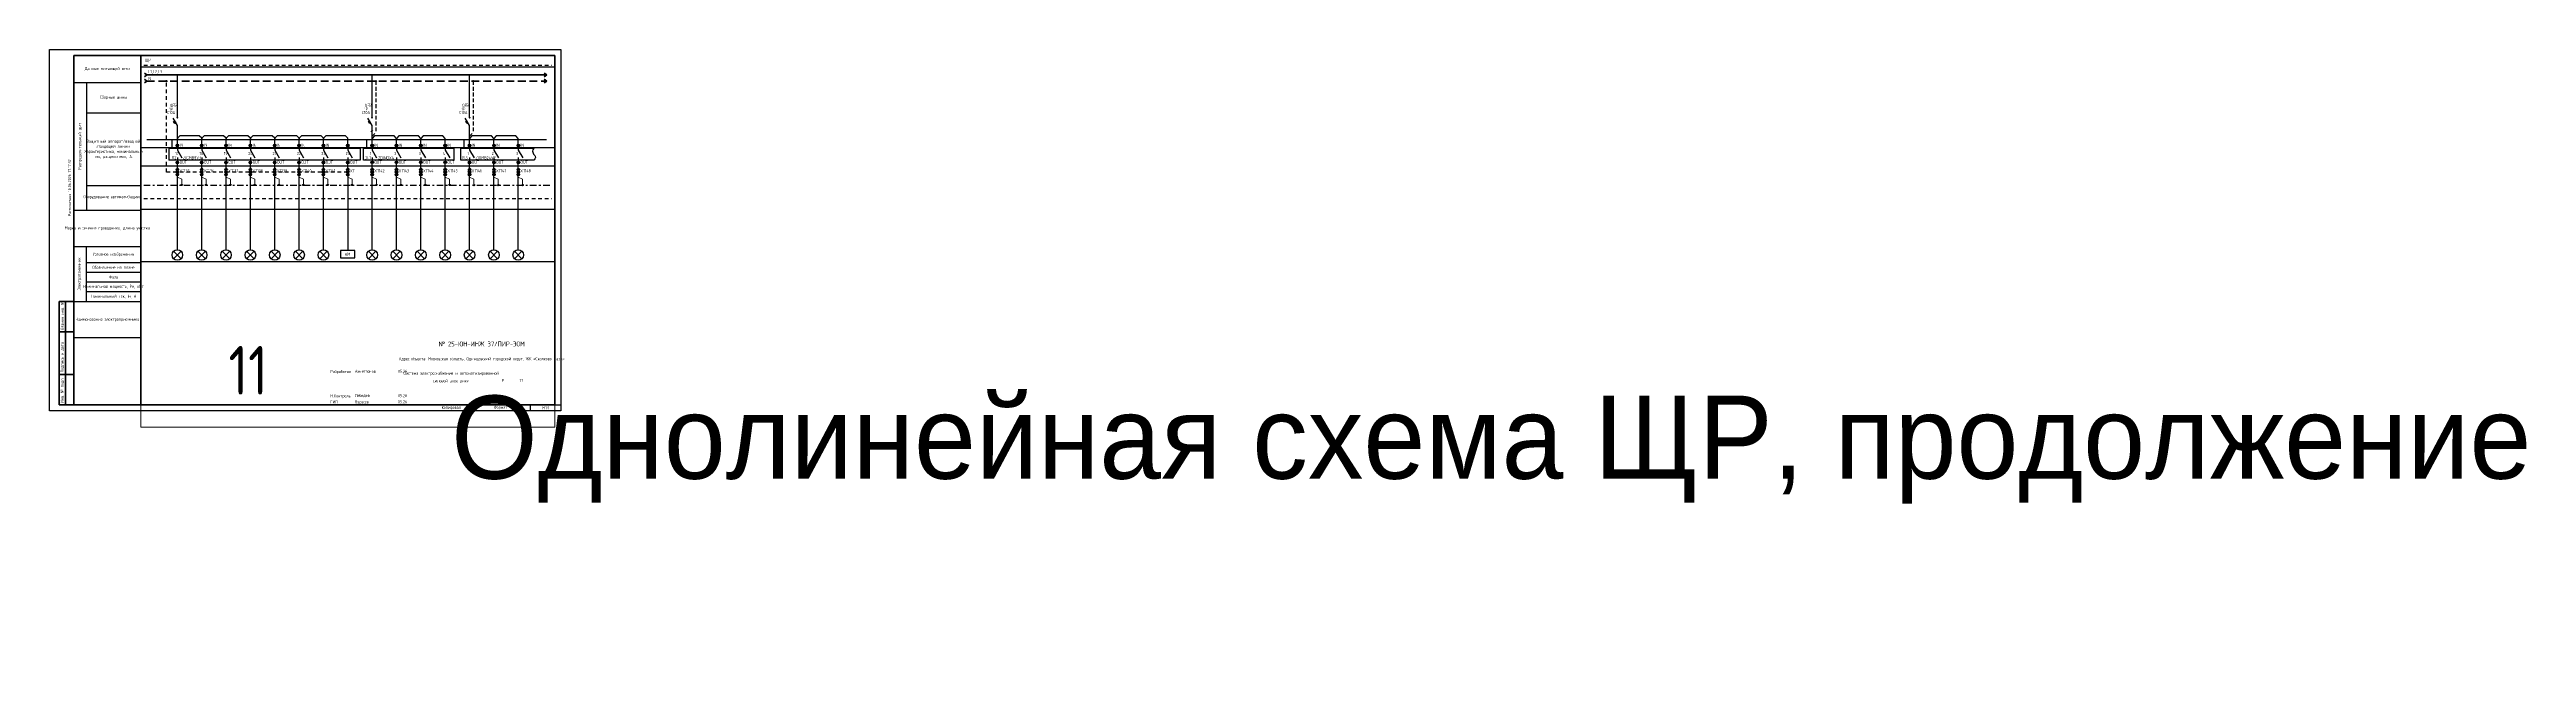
# Paper-space layout 'ЩР-1 (11)' of a CAD drawing. Header units: millimetres. Extents: x 0 to 2035, y -218 to 297.
# The model-space entities are those that its viewports show. They can reach past a viewport. Long polylines and large blocks are cut down to what shows.
import ezdxf
from ezdxf.enums import TextEntityAlignment as Align

# ---------------------------------------------------------------- set-up
doc = ezdxf.new("R2018")
doc.units = ezdxf.units.MM
for name, pattern in [('HIDDEN2', [4.7625, 3.175, -1.5875]), ('JIS_02_0.7', [1.35, 0.75, -0.6]), ('Штрихштриховая', [10.936111, 5.291667, -2.116667, 1.411111, -2.116667])]:
    doc.linetypes.add(name, pattern=pattern)
doc.layers.add('0-Область подсчета', color=152, linetype='Continuous', plot=False, transparency=0.5)
doc.layers.add('0_UNC Defpoints ЭОМ', color=6, linetype='Continuous', plot=False)
for name, color, linetype in [('0_Рамка', 7, 'Continuous'), ('0_ХТ', 7, 'Continuous'), ('Нумерация QF', 7, 'Continuous')]:
    doc.layers.add(name, color=color, linetype=linetype)
doc.layers.add('_0_ PE_проводник', color=3, linetype='Штрихштриховая', lineweight=20)
doc.styles.get("Standard").update_dxf_attribs({"font": 'arial.ttf'})
doc.styles.add('UNC_A', font='GOST2304A.ttf')
doc.styles.add('Unecom', font='GOST2304A.ttf', dxfattribs={"height": 2.5})
doc.styles.add('СПДС', font='isocpeur.ttf', dxfattribs={"width": 0.8, "height": 2.5})

# ---------------------------------------------------------------- blocks, each defined once
blk = doc.blocks.new('*U51')
at = {"lineweight": 60, "ltscale": 10}
for p, q in [((20, 292), (415, 292)), ((20, 5), (20, 292)), ((415, 292), (415, 5)), ((8, 90), (20, 90)), ((8, 5), (8, 90)), ((13, 90), (13, 5)), ((20, 90), (20, 5)), ((20, 90), (20, 5)), ((8, 65), (20, 65)), ((8, 30), (20, 30)), ((20, 5), (8, 5)), ((415, 5), (20, 5))]:
    blk.add_line(p, q, dxfattribs=at)
at = {"layer": '0_UNC Defpoints ЭОМ', "ltscale": 10}
blk.add_lwpolyline([(420, 0), (0, 0), (0, 297), (420, 297)], close=True, dxfattribs=at)
at = {"layer": '0_UNC Defpoints ЭОМ', "lineweight": 30}
blk.add_lwpolyline([(395, 5), (420, 5), (420, 0), (395, 0)], close=True, dxfattribs=at)
at = {"char_height": 2.5, "attachment_point": 4, "rotation": 90, "style": 'Unecom'}
for s, insert, width in [('{\\fGOST type A|b0|i1|c204|p34; }Взамен инв. №', (10.5, 65), 25), (' Подпись и дата', (10.5, 30), 35), (' Инв. № подл.', (10.5, 5), 24.419)]:
    blk.add_mtext(s, dxfattribs=dict(at, insert=insert, width=width))
at = {"style": 'Unecom'}
for s, insert, char_height, width, attachment_point, line_spacing_factor in [('Адрес объекта: Московская область, Одинцовский городской округ, ЖК «Сколково Парк»', (355, 42.5), 2.5, 115, 5, 1.5), ('№ 25-ЮН-ИНЖ 37/ПИР-ЭОМ', (355, 55), 4, 120, 5, 2), ('Разработал', (230.7, 32), 2.5, 20, 4, 2), ('Ахметзянов', (250.8, 32.5), 2.5, 19.921, 4, 2), ('05.26', (290, 32.5), 2.5, 10, 5, 2), ('Система электроснабжения и автоматизированной силовой электрики', (330, 27.5), 2.5, 70, 5, 1.5), ('Р', (372.5, 25), 2.5, 15, 5, 2), ('Н.Контроль', (230.7, 12), 2.5, 20, 4, 2), ('ГИП', (230.7, 7.3), 2.5, 20, 4, 2), ('Лебедев', (250.8, 12.5), 2.5, 19.921, 4, 2), ('Вересов', (250.8, 7), 2.5, 19.921, 4, 2), ('05.26', (290, 12.5), 2.5, 10, 5, 2), ('05.26', (290, 7.5), 2.5, 10, 5, 2)]:
    blk.add_mtext(s, dxfattribs=dict(at, insert=insert, char_height=char_height, width=width, attachment_point=attachment_point, line_spacing_factor=line_spacing_factor))
at = {"char_height": 2.5, "attachment_point": 4, "style": 'Unecom'}
for s, insert, width in [('Формат  ', (364.9, 2.6), 50), ('\\pi1; ', (250, -133.2), 20), ('\\pi1; ', (250, -133.2), 20), ('\\pxi0.4; ', (250, -133.2), 20), ('\\pi1; ', (512.5, -218.3), 20), ('\\pi1; ', (512.5, -218.3), 20), ('\\pxi0.4; ', (512.5, -218.3), 20)]:
    blk.add_mtext(s, dxfattribs=dict(at, insert=insert, width=width))
at = {"style": 'Unecom'}
blk.add_attdef('ЛИСТ_№', text='', height=2.5, dxfattribs=at).set_placement((387.5, 25), align=Align.MIDDLE_CENTER)
blk.add_attdef('КОЛ-ВО_ЛИСТОВ', text='', height=2.5, dxfattribs=at).set_placement((404.7, 23.7), align=Align.CENTER)
at = {"lineweight": 30, "flags": 104}
blk.add_attdef('ОПИСАНИЕ_ЛИСТА', text='', height=2.5, dxfattribs=at).set_placement((329.9, 12.5), align=Align.MIDDLE_CENTER)
at = {"style": 'Unecom', "flags": 8}
blk.add_attdef('ФОРМАТ_БУМАГИ', (379.4, 1.3), '', height=2.5, dxfattribs=at)
at = {"layer": '0_Рамка', "style": 'СПДС', "width": 0.8}
blk.add_text('Распечатано 18.06.2026 17:17:32', height=2.5, rotation=90, dxfattribs=at).set_placement((16.5, 160), align=Align.MIDDLE_LEFT)
at = {"layer": 'Defpoints', "insert": (330, 2.5), "char_height": 2.5, "width": 70, "attachment_point": 5, "style": 'Unecom'}
blk.add_mtext('Копировал', dxfattribs=at)
blk = doc.blocks.new('_Боковик_схема Юником')
at = {"color": 0, "lineweight": -2, "ltscale": 3}
blk.add_lwpolyline([(0, 232), (55, 232), (55, 0), (0, 0)], close=True, dxfattribs=at)
for points in [[(0, 210), (55, 210), (55, 125), (10.3, 125)], [(10.3, 210), (10.3, 105)], [(10.3, 185), (55, 185)], [(0, 105), (55, 105)], [(0, 75), (55, 75)], [(10, 75), (10, 30)], [(10, 62), (51.8, 62)], [(10, 62), (55, 62)], [(10, 54), (55, 54)], [(10, 46), (55, 46)], [(0, 30), (55, 30)], [(10, 38), (55, 38)]]:
    blk.add_lwpolyline(points, dxfattribs=at)
at = {"color": 0, "lineweight": -2, "char_height": 2.5, "attachment_point": 5, "style": 'Unecom'}
for s, insert, width in [('Данные питающей сети', (27.5, 221), 55), ('Сборные шины', (32.6, 197.5), 44.736), ('Защитный аппарат/вводной отходящей линии.\\PХарактеристика, номинальный ток, расцепитель, А.', (32.6, 155), 44.736), ('Оборудование автоматизации', (31, 115.7), 37.884), ('Марка и сечение проводника, длина участка', (27.5, 90), 55), ('Условное изображение', (32.5, 68.5), 45), ('Номинальная мощность, Рн, кВт', (32.5, 42), 45), ('Обозначение на плане', (32.5, 58), 45), ('Фаза', (32.5, 50), 45), ('Номинальный ток, Iн, А', (32.5, 34), 45), ('Наименование электроприемника', (27.5, 15), 55)]:
    blk.add_mtext(s, dxfattribs=dict(at, insert=insert, width=width))
at = {"color": 0, "lineweight": -2, "char_height": 2.5, "attachment_point": 5, "rotation": 90, "style": 'Unecom'}
for s, insert, width in [('Распределительный щит', (5.1, 157.5), 105), ('Электроприемник', (4.6, 52.5), 45)]:
    blk.add_mtext(s, dxfattribs=dict(at, insert=insert, width=width))
blk = doc.blocks.new('*U270')
at = {"lineweight": 40}
for p, q in [((0, 0), (-2, 1.5)), ((0, 0), (-2, -1.5)), ((328.4, 0), (326.4, 1.5)), ((328.4, 0), (326.4, -1.5)), ((0, -5), (-2, -3.5)), ((0, -5), (-2, -6.5)), ((328.4, -5), (326.4, -3.5)), ((328.4, -5), (326.4, -6.5))]:
    blk.add_line(p, q, dxfattribs=at)
at = {"linetype": 'ByBlock', "lineweight": 40}
blk.add_lwpolyline([(0, 0), (328.4, 0)], dxfattribs=at)
at = {"color": 4, "linetype": 'HIDDEN2', "lineweight": 40, "ltscale": 2}
blk.add_lwpolyline([(0, -5), (328.4, -5)], dxfattribs=at)
at = {"insert": (1.2, -1.6), "char_height": 2.5, "attachment_point": 1, "style": 'UNC_A'}
blk.add_mtext_dynamic_manual_height_columns('N', width=3.844, gutter_width=12.5, heights=[0], dxfattribs=at)
at = {"style": 'UNC_A'}
blk.add_attdef('ЛИНИЯ', (1, 1.5), '', height=2.5, dxfattribs=at)
blk = doc.blocks.new('*U77')
for p, q in [((0, -36.3), (0, -1.2)), ((0, -42.8), (-3.5, -36.7)), ((-0.4, -36.6), (0.4, -35.9)), ((0.4, -36.6), (-0.4, -35.9)), ((0, -54.3), (0, -42.8))]:
    blk.add_line(p, q)
blk.add_lwpolyline([(-2.1, -41.1), (-3.1, -39.4), (-2.3, -38.9), (-1.3, -40.6)], close=True)
blk.add_circle((0, -1.2), 0.5)
at = {"insert": (-6.2, -24.9), "char_height": 2.5, "attachment_point": 1, "style": 'Unecom'}
blk.add_mtext_dynamic_manual_height_columns('\\pxql;QF', width=5.707, gutter_width=12.5, heights=[4.37], dxfattribs=at)
at = {"style": 'Unecom'}
for tag, p in [('P', (-3.4, -30.4)), ('A', (-1.7, -33.3))]:
    blk.add_attdef(tag, text='', height=2.5, dxfattribs=at).set_placement(p, align=Align.RIGHT)
blk.add_attdef('N', (-3.2, -27.4), '', height=2.5, dxfattribs=at)
blk = doc.blocks.new('XT')
at = {"color": 32, "true_color": 0xcd6928}
for p, q in [((0.8, 0), (-1, -1.8)), ((1, -0.2), (-0.8, -2))]:
    blk.add_line(p, q, dxfattribs=at)
at = {"color": 5}
for p, q in [((0.8, -2), (-1, -3.8)), ((1, -2.2), (-0.8, -4))]:
    blk.add_line(p, q, dxfattribs=at)
at = {"color": 3}
for p, q in [((0.8, -4), (-1, -5.8)), ((1, -4.2), (-0.8, -6))]:
    blk.add_line(p, q, dxfattribs=at)
at = {"color": 32, "true_color": 0xcd6928}
blk.add_circle((0, -1), 1, dxfattribs=at)
at = {"color": 5}
blk.add_circle((0, -3), 1, dxfattribs=at)
at = {"color": 3}
blk.add_circle((0, -5), 1, dxfattribs=at)
at = {"style": 'UNC_A'}
blk.add_attdef('1', (1.7, 0.1), '', height=2.5, dxfattribs=at)
blk = doc.blocks.new('*U241')
at = {"color": 0, "lineweight": 30}
for p, q in [((-2.8, 2.8), (2.8, -2.8)), ((-2.8, -2.8), (2.8, 2.8))]:
    blk.add_line(p, q, dxfattribs=at)
blk.add_circle((0, 0), 4.33, dxfattribs=at)
blk = doc.blocks.new('*U242')
at = {"color": 0, "lineweight": 30}
for p, q in [((-2.8, 2.8), (2.8, -2.8)), ((-2.8, -2.8), (2.8, 2.8))]:
    blk.add_line(p, q, dxfattribs=at)
blk.add_circle((0, 0), 4.33, dxfattribs=at)
blk = doc.blocks.new('Диммер 4 канала')
at = {"color": 1}
blk.add_line((-4.3, 16.7), (-4.3, 23.7), dxfattribs=at)
for p, q in [((0, 19.8), (0, 23.7)), ((20, 19.8), (20, 23.7)), ((40, 19.8), (40, 23.7)), ((60, 19.8), (60, 23.7)), ((0, 17.8), (0, 15)), ((0, 15), (3.7, 8.6)), ((0, 9), (0, 5.9)), ((0, 0), (0, 3.9)), ((20, 17.8), (20, 15)), ((20, 15), (23.7, 8.6)), ((20, 9), (20, 5.9)), ((20, 0), (20, 3.9)), ((40, 17.8), (40, 15)), ((40, 15), (43.7, 8.6)), ((40, 9), (40, 5.9)), ((40, 0), (40, 3.9)), ((60, 17.8), (60, 15)), ((60, 15), (63.7, 8.6)), ((60, 9), (60, 5.9)), ((60, 0), (60, 3.9))]:
    blk.add_line(p, q)
blk.add_lwpolyline([(-7.1, 16.7), (67.1, 16.7), (67.1, 6.7), (-7.1, 6.7)], close=True)
at = {"linetype": 'ByBlock', "lineweight": -2}
for points in [[(1.1, 19.4), (-1.1, 18.3)], [(1.1, 4.3), (-1.1, 5.4)], [(21.1, 19.4), (18.9, 18.3)], [(21.1, 4.3), (18.9, 5.4)], [(41.1, 19.4), (38.9, 18.3)], [(41.1, 4.3), (38.9, 5.4)], [(61.1, 19.4), (58.9, 18.3)], [(61.1, 4.3), (58.9, 5.4)]]:
    blk.add_lwpolyline(points, dxfattribs=at)
for centre in [(0, 18.8), (0, 4.9), (20, 18.8), (20, 4.9), (40, 18.8), (40, 4.9), (60, 18.8), (60, 4.9)]:
    blk.add_circle(centre, 1)
at = {"char_height": 2.5, "attachment_point": 1, "style": 'UNC_A'}
for s, width, insert in [('1', 4.985, (-1.8, 13.5)), ('IN', 3.09, (1.8, 20.3)), ('OUT', 4.68, (1.8, 6.3)), ('2', 4.985, (18.2, 13.5)), ('IN', 3.09, (21.8, 20.3)), ('OUT', 4.68, (21.8, 6.3)), ('3', 4.985, (38.2, 13.5)), ('IN', 3.09, (41.8, 20.3)), ('OUT', 4.68, (41.8, 6.3)), ('4', 4.985, (58.2, 13.5)), ('IN', 3.09, (61.8, 20.3)), ('OUT', 4.68, (61.8, 6.3))]:
    blk.add_mtext_dynamic_manual_height_columns(s, width=width, gutter_width=12.5, heights=[3.08], dxfattribs=dict(at, insert=insert))
at = {"color": 1, "style": 'UNC_A'}
blk.add_attdef('ZIOMB24V2', (4.9, 7.5), '', height=2.5, dxfattribs=at)
blk = doc.blocks.new('*U243')
at = {"color": 0, "lineweight": 30}
for p, q in [((-2.8, 2.8), (2.8, -2.8)), ((-2.8, -2.8), (2.8, 2.8))]:
    blk.add_line(p, q, dxfattribs=at)
blk.add_circle((0, 0), 4.33, dxfattribs=at)
blk = doc.blocks.new('*U28')
at = {"lineweight": 25}
blk.add_line((-0.7, -0.7), (0.7, 0.7), dxfattribs=at)
blk = doc.blocks.new('*U87')
for p, q in [((0, -36.3), (0, -1.2)), ((0, -42.8), (-3.5, -36.7)), ((-0.4, -36.6), (0.4, -35.9)), ((0.4, -36.6), (-0.4, -35.9)), ((0, -54.3), (0, -42.8))]:
    blk.add_line(p, q)
at = {"color": 4, "linetype": 'HIDDEN2'}
for p in [(3, -6.2), (0, -51.6)]:
    blk.add_line(p, (3, -48.6), dxfattribs=at)
blk.add_lwpolyline([(-2.1, -41.1), (-3.1, -39.4), (-2.3, -38.9), (-1.3, -40.6)], close=True)
for centre in [(0, -1.2), (3, -6.2)]:
    blk.add_circle(centre, 0.5)
at = {"insert": (-6.2, -24.9), "char_height": 2.5, "attachment_point": 1, "style": 'Unecom'}
blk.add_mtext_dynamic_manual_height_columns('\\pxql;QF', width=5.707, gutter_width=12.5, heights=[4.37], dxfattribs=at)
at = {"style": 'Unecom'}
for tag, p in [('P', (-3.4, -30.4)), ('A', (-1.7, -33.3))]:
    blk.add_attdef(tag, text='', height=2.5, dxfattribs=at).set_placement(p, align=Align.RIGHT)
blk.add_attdef('N', (-3.2, -27.4), '', height=2.5, dxfattribs=at)
blk = doc.blocks.new('*U244')
at = {"color": 0, "lineweight": 30}
for p, q in [((-2.8, 2.8), (2.8, -2.8)), ((-2.8, -2.8), (2.8, 2.8))]:
    blk.add_line(p, q, dxfattribs=at)
blk.add_circle((0, 0), 4.33, dxfattribs=at)
blk = doc.blocks.new('*U245')
at = {"color": 0, "lineweight": 30}
for p, q in [((-2.8, 2.8), (2.8, -2.8)), ((-2.8, -2.8), (2.8, 2.8))]:
    blk.add_line(p, q, dxfattribs=at)
blk.add_circle((0, 0), 4.33, dxfattribs=at)
blk = doc.blocks.new('*U246')
at = {"color": 0, "lineweight": 30}
for p, q in [((-2.8, 2.8), (2.8, -2.8)), ((-2.8, -2.8), (2.8, 2.8))]:
    blk.add_line(p, q, dxfattribs=at)
blk.add_circle((0, 0), 4.33, dxfattribs=at)

msp = doc.modelspace()

# ---------------------------------------------------------------- linework, layer by layer
at = {"color": 1}
for p, q in [((3480.701, 1501.899), (3480.701, 1508.949)), ((3720.701, 1501.899), (3720.701, 1508.949))]:
    msp.add_line(p, q, dxfattribs=at)
for p, q in [((3485, 1505.089), (3485, 1508.949)), ((3505, 1505.089), (3505, 1508.949)), ((3525, 1505.089), (3525, 1508.949)), ((3545, 1505.089), (3545, 1508.949)), ((3565, 1505.089), (3565, 1508.949)), ((3585, 1505.089), (3585, 1508.949)), ((3605, 1505.089), (3605, 1508.949)), ((3625, 1505.089), (3625, 1508.949)), ((3725, 1505.089), (3725, 1508.949)), ((3745, 1505.089), (3745, 1508.949)), ((3765, 1505.089), (3765, 1508.949)), ((3477.902, 1501.899), (3635.2, 1501.899)), ((3635.2, 1491.899), (3477.987, 1491.899)), ((3485, 1503.089), (3485, 1500.212)), ((3485, 1500.212), (3488.689, 1493.822)), ((3485, 1494.212), (3485, 1491.109)), ((3485.007, 1485.249), (3485.007, 1489.109)), ((3505, 1503.089), (3505, 1500.212)), ((3505, 1500.212), (3508.689, 1493.822)), ((3505, 1494.212), (3505, 1491.109)), ((3505.007, 1485.249), (3505.007, 1489.109)), ((3525, 1503.089), (3525, 1500.212)), ((3525, 1500.212), (3528.689, 1493.822)), ((3525, 1494.212), (3525, 1491.109)), ((3525.007, 1485.249), (3525.007, 1489.109)), ((3545, 1503.089), (3545, 1500.212)), ((3545, 1500.212), (3548.689, 1493.822)), ((3545, 1494.212), (3545, 1491.109)), ((3545.007, 1485.249), (3545.007, 1489.109)), ((3565, 1503.089), (3565, 1500.212)), ((3565, 1500.212), (3568.689, 1493.822)), ((3565, 1494.212), (3565, 1491.109)), ((3565.007, 1485.249), (3565.007, 1489.109)), ((3585, 1503.089), (3585, 1500.212)), ((3585, 1500.212), (3588.689, 1493.822)), ((3585, 1494.212), (3585, 1491.109)), ((3585.007, 1485.249), (3585.007, 1489.109)), ((3605, 1503.089), (3605, 1500.212)), ((3605, 1500.212), (3608.689, 1493.822)), ((3605, 1494.212), (3605, 1491.109)), ((3605.007, 1485.249), (3605.007, 1489.109)), ((3625, 1503.089), (3625, 1500.212)), ((3625, 1500.212), (3628.689, 1493.822)), ((3625, 1494.212), (3625, 1491.109)), ((3625.007, 1485.249), (3625.007, 1489.109)), ((3725, 1503.089), (3725, 1500.212)), ((3725, 1500.212), (3728.689, 1493.822)), ((3725, 1494.212), (3725, 1491.109)), ((3725, 1485.249), (3725, 1489.109)), ((3745, 1503.089), (3745, 1500.212)), ((3745, 1500.212), (3748.689, 1493.822)), ((3745, 1494.212), (3745, 1491.109)), ((3745, 1485.249), (3745, 1489.109)), ((3765, 1503.089), (3765, 1500.212)), ((3765, 1500.212), (3768.689, 1493.822)), ((3765, 1494.212), (3765, 1491.109)), ((3765, 1485.249), (3765, 1489.109))]:
    msp.add_line(p, q)
at = {"color": 6}
for points in [[(3455, 1577.99), (3115, 1577.99), (3115, 1290.99), (3455, 1290.99), (3455, 1577.99)], [(3795, 1577.99), (3455, 1577.99), (3455, 1290.99), (3795, 1290.99), (3795, 1577.99)], [(4135, 1577.99), (3795, 1577.99), (3795, 1290.99), (4135, 1290.99), (4135, 1577.99)]]:
    msp.add_lwpolyline(points, dxfattribs=at)
at = {"linetype": 'JIS_02_0.7', "ltscale": 4}
for points in [[(3457.499, 1570.16), (3792.679, 1570.16)], [(3457.499, 1460.471), (3792.679, 1460.471)]]:
    msp.add_lwpolyline(points, dxfattribs=at)
at = {"color": 4, "linetype": 'JIS_02_0.7', "ltscale": 4}
msp.add_lwpolyline([(3624.999, 1482.207), (3476.017, 1482.248), (3476.017, 1557.041)], dxfattribs=at)
at = {"color": 1}
msp.add_lwpolyline([(3459.986, 1508.949), (3788.338, 1508.949)], dxfattribs=at)
for points in [[(3505, 1508.972), (3505, 1509.972), (3503, 1511.972), (3487, 1511.972), (3485, 1509.972), (3485, 1508.972)], [(3525, 1508.972), (3525, 1509.972), (3523, 1511.972), (3507, 1511.972), (3505, 1509.972), (3505, 1508.972)], [(3545, 1508.972), (3545, 1509.972), (3543, 1511.972), (3527, 1511.972), (3525, 1509.972), (3525, 1508.972)], [(3565, 1508.972), (3565, 1509.972), (3563, 1511.972), (3547, 1511.972), (3545, 1509.972), (3545, 1508.972)], [(3585, 1508.972), (3585, 1509.972), (3583, 1511.972), (3567, 1511.972), (3565, 1509.972), (3565, 1508.972)], [(3605, 1508.972), (3605, 1509.972), (3603, 1511.972), (3587, 1511.972), (3585, 1509.972), (3585, 1508.972)], [(3625, 1508.972), (3625, 1509.972), (3623, 1511.972), (3607, 1511.972), (3605, 1509.972), (3605, 1508.972)], [(3665, 1508.949), (3665, 1509.949), (3663, 1511.949), (3647, 1511.949), (3645, 1509.949), (3645, 1508.949)], [(3685, 1508.949), (3685, 1509.949), (3683, 1511.949), (3667, 1511.949), (3665, 1509.949), (3665, 1508.949)], [(3705, 1508.949), (3705, 1509.949), (3703, 1511.949), (3687, 1511.949), (3685, 1509.949), (3685, 1508.949)], [(3745, 1508.949), (3745, 1509.949), (3743, 1511.949), (3727, 1511.949), (3725, 1509.949), (3725, 1508.949)], [(3765, 1508.949), (3765, 1509.949), (3763, 1511.949), (3747, 1511.949), (3745, 1509.949), (3745, 1508.949)], [(3477.902, 1501.899), (3477.902, 1491.899)], [(3635.2, 1501.899), (3635.2, 1491.899)], [(3777.89, 1491.899), (3717.902, 1491.899), (3717.902, 1501.899), (3777.806, 1501.899)], [(3484.998, 1418.422), (3485, 1481.249)], [(3504.998, 1418.422), (3505, 1481.249)], [(3524.998, 1418.422), (3525, 1481.249)], [(3544.998, 1418.422), (3545, 1481.249)], [(3564.998, 1418.422), (3565, 1481.249)], [(3584.998, 1418.422), (3585, 1481.249)], [(3604.998, 1418.422), (3605, 1481.249)], [(3625.032, 1481.208), (3625.032, 1417.648)], [(3644.998, 1418.422), (3645, 1481.249)], [(3664.998, 1418.422), (3665, 1481.249)], [(3684.998, 1418.422), (3685, 1481.249)], [(3704.998, 1418.422), (3705, 1481.249)], [(3724.998, 1418.422), (3725, 1481.249)], [(3744.998, 1418.422), (3745, 1481.249)], [(3764.998, 1418.422), (3765, 1481.249)]]:
    msp.add_lwpolyline(points)
at = {"linetype": 'ByBlock', "lineweight": -2}
for points in [[(3486.104, 1504.651), (3483.896, 1503.527)], [(3486.104, 1489.547), (3483.896, 1490.671)], [(3506.104, 1504.651), (3503.896, 1503.527)], [(3506.104, 1489.547), (3503.896, 1490.671)], [(3526.104, 1504.651), (3523.896, 1503.527)], [(3526.104, 1489.547), (3523.896, 1490.671)], [(3546.104, 1504.651), (3543.896, 1503.527)], [(3546.104, 1489.547), (3543.896, 1490.671)], [(3566.104, 1504.651), (3563.896, 1503.527)], [(3566.104, 1489.547), (3563.896, 1490.671)], [(3586.104, 1504.651), (3583.896, 1503.527)], [(3586.104, 1489.547), (3583.896, 1490.671)], [(3606.104, 1504.651), (3603.896, 1503.527)], [(3606.104, 1489.547), (3603.896, 1490.671)], [(3626.104, 1504.651), (3623.896, 1503.527)], [(3626.104, 1489.547), (3623.896, 1490.671)], [(3726.104, 1504.651), (3723.896, 1503.527)], [(3726.104, 1489.547), (3723.896, 1490.671)], [(3746.104, 1504.651), (3743.896, 1503.527)], [(3746.104, 1489.547), (3743.896, 1490.671)], [(3766.104, 1504.651), (3763.896, 1503.527)], [(3766.104, 1489.547), (3763.896, 1490.671)]]:
    msp.add_lwpolyline(points, dxfattribs=at)
at = {"color": 3, "linetype": 'Штрихштриховая'}
msp.add_lwpolyline([(3457.499, 1471.568), (3792.679, 1471.568)], dxfattribs=at)
msp.add_lwpolyline([(3630.915, 1417.648), (3618.915, 1417.648), (3618.915, 1411.648), (3630.915, 1411.648)], close=True)
at = {"color": 0, "linetype": 'ByBlock', "lineweight": -3}
for centre in [(3476.017, 1557.041), (3488.573, 1471.675), (3508.573, 1471.669), (3528.573, 1471.663), (3548.573, 1471.675), (3568.573, 1471.669), (3588.573, 1471.663), (3608.573, 1471.669), (3628.573, 1471.663), (3648.573, 1471.734), (3668.573, 1471.728), (3688.573, 1471.722), (3708.573, 1471.722), (3728.573, 1471.545), (3748.573, 1471.545), (3768.573, 1471.545)]:
    msp.add_circle(centre, 0.575, dxfattribs=at)
for centre in [(3485, 1504.089), (3485, 1490.109), (3505, 1504.089), (3505, 1490.109), (3525, 1504.089), (3525, 1490.109), (3545, 1504.089), (3545, 1490.109), (3565, 1504.089), (3565, 1490.109), (3585, 1504.089), (3585, 1490.109), (3605, 1504.089), (3605, 1490.109), (3625, 1504.089), (3625, 1490.109), (3725, 1504.089), (3725, 1490.109), (3745, 1504.089), (3745, 1490.109), (3765, 1504.089), (3765, 1490.109)]:
    msp.add_circle(centre, 1)
msp.add_open_spline([(3777.851, 1501.899), (3775.235, 1498.158), (3781.27, 1495.5), (3777.936, 1491.899), (3777.936, 1491.899)], degree=3)
at = {"layer": '0-Область подсчета'}
for points in [[(147.309, 1584.367), (6296.248, 1584.367), (6296.248, 1408.375), (147.309, 1408.375)], [(150.349, 1568.697), (6220.211, 1568.697), (6220.211, 1502.163), (150.349, 1502.163)], [(142.142, 1487.401), (6300.609, 1487.401), (6300.609, 1451.513), (142.142, 1451.513)]]:
    msp.add_lwpolyline(points, close=True, dxfattribs=at)
at = {"layer": '_0_ PE_проводник'}
for points in [[(3488.573, 1471.675), (3488.574, 1476.443), (3485.001, 1478.067)], [(3508.573, 1471.669), (3508.574, 1476.437), (3505.001, 1478.061)], [(3528.573, 1471.663), (3528.574, 1476.431), (3525.001, 1478.055)], [(3548.573, 1471.675), (3548.574, 1476.443), (3545.001, 1478.067)], [(3568.573, 1471.669), (3568.574, 1476.437), (3565.001, 1478.061)], [(3588.573, 1471.663), (3588.574, 1476.431), (3585.001, 1478.055)], [(3608.573, 1471.669), (3608.574, 1476.437), (3605.001, 1478.061), (3604.999, 1480.207)], [(3628.573, 1471.663), (3628.574, 1476.431), (3625.001, 1478.055), (3624.999, 1480.207)], [(3648.573, 1471.734), (3648.574, 1476.502), (3645.001, 1478.126)], [(3668.573, 1471.728), (3668.574, 1476.496), (3665.001, 1478.12)], [(3688.573, 1471.722), (3688.574, 1476.49), (3685.001, 1478.114)], [(3708.573, 1471.722), (3708.574, 1476.49), (3705.001, 1478.114)], [(3728.573, 1471.545), (3728.573, 1476.313), (3725, 1477.936)], [(3748.573, 1471.545), (3748.573, 1476.313), (3745, 1477.936)], [(3768.573, 1471.545), (3768.573, 1476.313), (3765, 1477.936)]]:
    msp.add_lwpolyline(points, dxfattribs=at)

# ---------------------------------------------------------------- block references
msp.add_blockref('*U270', (3459.986, 1562.041)).add_auto_attribs({'ЛИНИЯ': 'L1,L2,L3'})
at = {"color": 1}
ref = msp.add_blockref('*U77', (3485, 1563.234), dxfattribs=at)
ref.add_attrib('P', '1P', dxfattribs={"height": 2.5, "style": 'Unecom'}).set_placement((3481.604, 1532.8), align=Align.RIGHT)
ref.add_attrib('A', 'С10А', dxfattribs={"height": 2.5, "style": 'Unecom'}).set_placement((3483.297, 1529.954), align=Align.RIGHT)
ref = msp.add_blockref('*U87', (3645, 1563.257), dxfattribs=at)
ref.add_attrib('P', '1P', dxfattribs={"height": 2.5, "style": 'Unecom'}).set_placement((3641.604, 1532.823), align=Align.RIGHT)
ref.add_attrib('A', 'С10А', dxfattribs={"height": 2.5, "style": 'Unecom'}).set_placement((3643.297, 1529.977), align=Align.RIGHT)
ref = msp.add_blockref('*U87', (3725, 1563.257), dxfattribs=at)
ref.add_attrib('P', '1P', dxfattribs={"height": 2.5, "style": 'Unecom'}).set_placement((3721.604, 1532.823), align=Align.RIGHT)
ref.add_attrib('A', 'С10А', dxfattribs={"height": 2.5, "style": 'Unecom'}).set_placement((3723.297, 1529.977), align=Align.RIGHT)
msp.add_blockref('*U28', (3645, 1516.14))
ref = msp.add_blockref('XT', (3484.999, 1485.207))
ref.add_attrib('1', 'XT', (3486.747, 1481.964), dxfattribs={"height": 2.5, "style": 'UNC_A'})
ref = msp.add_blockref('XT', (3504.999, 1485.207))
ref.add_attrib('1', 'XT', (3506.747, 1481.964), dxfattribs={"height": 2.5, "style": 'UNC_A'})
ref = msp.add_blockref('XT', (3524.999, 1485.207))
ref.add_attrib('1', 'XT', (3526.747, 1481.964), dxfattribs={"height": 2.5, "style": 'UNC_A'})
ref = msp.add_blockref('XT', (3544.999, 1485.207))
ref.add_attrib('1', 'XT', (3546.747, 1481.964), dxfattribs={"height": 2.5, "style": 'UNC_A'})
ref = msp.add_blockref('XT', (3564.999, 1485.207))
ref.add_attrib('1', 'XT', (3566.747, 1481.964), dxfattribs={"height": 2.5, "style": 'UNC_A'})
ref = msp.add_blockref('XT', (3584.999, 1485.207))
ref.add_attrib('1', 'XT', (3586.747, 1481.964), dxfattribs={"height": 2.5, "style": 'UNC_A'})
ref = msp.add_blockref('XT', (3604.999, 1485.207))
ref.add_attrib('1', 'XT', (3606.747, 1481.964), dxfattribs={"height": 2.5, "style": 'UNC_A'})
ref = msp.add_blockref('XT', (3624.999, 1485.207))
ref.add_attrib('1', 'XT', (3626.747, 1481.964), dxfattribs={"height": 2.5, "style": 'UNC_A'})
ref = msp.add_blockref('XT', (3644.999, 1485.207))
ref.add_attrib('1', 'XT', (3646.747, 1481.964), dxfattribs={"height": 2.5, "style": 'UNC_A'})
ref = msp.add_blockref('XT', (3664.999, 1485.207))
ref.add_attrib('1', 'XT', (3666.747, 1481.964), dxfattribs={"height": 2.5, "style": 'UNC_A'})
ref = msp.add_blockref('XT', (3684.999, 1485.207))
ref.add_attrib('1', 'XT', (3686.747, 1481.964), dxfattribs={"height": 2.5, "style": 'UNC_A'})
ref = msp.add_blockref('XT', (3704.999, 1485.207))
ref.add_attrib('1', 'XT', (3706.747, 1481.964), dxfattribs={"height": 2.5, "style": 'UNC_A'})
ref = msp.add_blockref('XT', (3725, 1485.228))
ref.add_attrib('1', 'XT', (3726.748, 1481.985), dxfattribs={"height": 2.5, "style": 'UNC_A'})
ref = msp.add_blockref('XT', (3745, 1485.228))
ref.add_attrib('1', 'XT', (3746.748, 1481.985), dxfattribs={"height": 2.5, "style": 'UNC_A'})
ref = msp.add_blockref('XT', (3765, 1485.228))
ref.add_attrib('1', 'XT', (3766.748, 1481.985), dxfattribs={"height": 2.5, "style": 'UNC_A'})
for name, p in [('*U241', (3485, 1414.092)), ('*U242', (3505, 1414.092)), ('*U242', (3525, 1414.092)), ('*U241', (3545, 1414.092)), ('*U242', (3565, 1414.092)), ('*U242', (3585, 1414.092)), ('*U241', (3605, 1414.092)), ('*U243', (3645, 1414.092)), ('*U241', (3665, 1414.092)), ('*U242', (3685, 1414.092)), ('*U242', (3705, 1414.092)), ('*U244', (3725, 1414.092)), ('*U245', (3745, 1414.092)), ('*U246', (3765, 1414.092))]:
    msp.add_blockref(name, p, dxfattribs=at)
at = {"layer": 'Нумерация QF'}
msp.add_blockref('Диммер 4 канала', (3645, 1485.249), dxfattribs=at).add_auto_attribs({'ZIOMB24V2': 'ZDINDX4'})

# ---------------------------------------------------------------- texts
at = {"color": 1, "char_height": 2.5, "attachment_point": 1, "style": 'Unecom'}
for s, insert in [('R2', (3480.549, 1495.323)), ('Di.1', (3639.009, 1495.323)), ('R.5', (3719.011, 1495.323))]:
    msp.add_mtext_dynamic_manual_height_columns(s, width=11.00949, gutter_width=12.5, heights=[0], dxfattribs=dict(at, insert=insert))
at = {"char_height": 2.5, "attachment_point": 1, "style": 'UNC_A'}
for s, width, insert in [('17', 4.98538, (3483.232, 1498.771)), ('IN', 3.09006, (3486.815, 1505.532)), ('OUT', 4.67951, (3486.815, 1491.552)), ('18', 4.98538, (3503.232, 1498.771)), ('IN', 3.09006, (3506.815, 1505.532)), ('OUT', 4.67951, (3506.815, 1491.552)), ('19', 4.98538, (3523.232, 1498.771)), ('IN', 3.09006, (3526.815, 1505.532)), ('OUT', 4.67951, (3526.815, 1491.552)), ('20', 4.98538, (3543.232, 1498.771)), ('IN', 3.09006, (3546.815, 1505.532)), ('OUT', 4.67951, (3546.815, 1491.552)), ('21', 4.98538, (3563.232, 1498.771)), ('IN', 3.09006, (3566.815, 1505.532)), ('OUT', 4.67951, (3566.815, 1491.552)), ('22', 4.98538, (3583.232, 1498.771)), ('IN', 3.09006, (3586.815, 1505.532)), ('OUT', 4.67951, (3586.815, 1491.552)), ('23', 4.98538, (3603.232, 1498.771)), ('IN', 3.09006, (3606.815, 1505.532)), ('OUT', 4.67951, (3606.815, 1491.552)), ('24', 4.98538, (3623.232, 1498.771)), ('OUT', 4.67951, (3626.815, 1491.552)), ('1', 4.98538, (3723.232, 1498.771)), ('IN', 3.09006, (3726.815, 1505.532)), ('OUT', 4.67951, (3726.815, 1491.552)), ('2', 4.98538, (3743.232, 1498.771)), ('IN', 3.09006, (3746.815, 1505.532)), ('OUT', 4.67951, (3746.815, 1491.552)), ('3', 4.98538, (3763.232, 1498.771)), ('IN', 3.09006, (3766.815, 1505.532)), ('OUT', 4.67951, (3766.815, 1491.552))]:
    msp.add_mtext_dynamic_manual_height_columns(s, width=width, gutter_width=12.5, heights=[3.076], dxfattribs=dict(at, insert=insert))
at = {"color": 1, "style": 'UNC_A'}
for tag, p in [('ZIOMB8V3', (3489.587, 1492.771)), ('ZIOMB24V2', (3729.852, 1492.771))]:
    msp.add_attdef(tag, p, '------', height=2.5, dxfattribs=at)
at = {"style": 'UNC_A'}
msp.add_attdef('КМ', text='КМ1', height=2.5, dxfattribs=at).set_placement((3624.915, 1414.648), align=Align.MIDDLE_CENTER)
at = {"layer": '0_ХТ', "char_height": 2.5, "attachment_point": 4, "style": 'Unecom'}
for s, insert in [('134', (3450.511, 1483.329)), ('135', (3490.51, 1483.288)), ('136', (3510.51, 1483.288)), ('137', (3530.51, 1483.288)), ('138', (3550.51, 1483.288)), ('139', (3570.51, 1483.288)), ('140', (3590.51, 1483.288)), ('141', (3610.51, 1483.288)), ('142', (3650.51, 1483.288)), ('143', (3670.51, 1483.288)), ('144', (3690.51, 1483.288)), ('145', (3710.51, 1483.288)), ('146', (3730.511, 1483.308)), ('147', (3750.511, 1483.308)), ('148', (3770.511, 1483.308))]:
    msp.add_mtext_dynamic_manual_height_columns(s, width=10.42076, gutter_width=12.5, heights=[0], dxfattribs=dict(at, insert=insert))
at = {"layer": 'Defpoints', "color": 6, "insert": (3527.024, 1339.307), "char_height": 40, "attachment_point": 1, "style": 'Unecom'}
msp.add_mtext_dynamic_manual_height_columns('11', width=99.92054, gutter_width=12.5, heights=[0], dxfattribs=at)
at = {"layer": 'Нумерация QF', "char_height": 2.5, "style": 'Unecom'}
for s, width, insert, attachment_point in [('ЩР', 13.62236, (3458.367, 1575.564), 1), ('54', 7.51, (3482.085, 1537.155), 4), ('55', 7.51, (3642.085, 1537.178), 4), ('56', 7.51, (3722.085, 1537.178), 4)]:
    msp.add_mtext_dynamic_manual_height_columns(s, width=width, gutter_width=12.5, heights=[0], dxfattribs=dict(at, insert=insert, attachment_point=attachment_point))

psp = doc.layouts.new('ЩР-1 (11)')

# ---------------------------------------------------------------- block references
at = {"ltscale": 100}
ref = psp.add_blockref('*U51', (0, 0), dxfattribs=at)
ref.add_attrib('ФОРМАТ_БУМАГИ', 'А3', (379.4, 1.3), dxfattribs={"height": 2.5, "style": 'Unecom'})
ref.add_attrib('ЛИСТ_№', '17', dxfattribs={"height": 2.5, "style": 'Unecom'}).set_placement((387.5, 25), align=Align.MIDDLE_CENTER)
lines = psp.add_mtext('Однолинейная схема ЩР, продолжение', dxfattribs={"insert": (329.9, 12.5), "char_height": 68.284, "attachment_point": 1})
ref.add_attrib('ОПИСАНИЕ_ЛИСТА', '', (329.9, 12.5), dxfattribs={"flags": 104}).embed_mtext(lines)
at = {"lineweight": -3}
psp.add_blockref('_Боковик_схема Юником', (20, 60), dxfattribs=at)

# ---------------------------------------------------------------- texts
at = {"insert": (407.5, 2.5), "char_height": 2.5, "width": 25, "attachment_point": 5, "line_spacing_factor": 2, "style": 'Unecom'}
psp.add_mtext('М1:1', dxfattribs=at)

# ---------------------------------------------------------------- viewports
at = {"layer": 'Defpoints', "color": 6}
psp.add_viewport(center=(245, 139.3), size=(340, 305.449), view_center_point=(3625, 1425.266), view_height=305.44904, dxfattribs=at)

doc.saveas('drawing.dxf')
